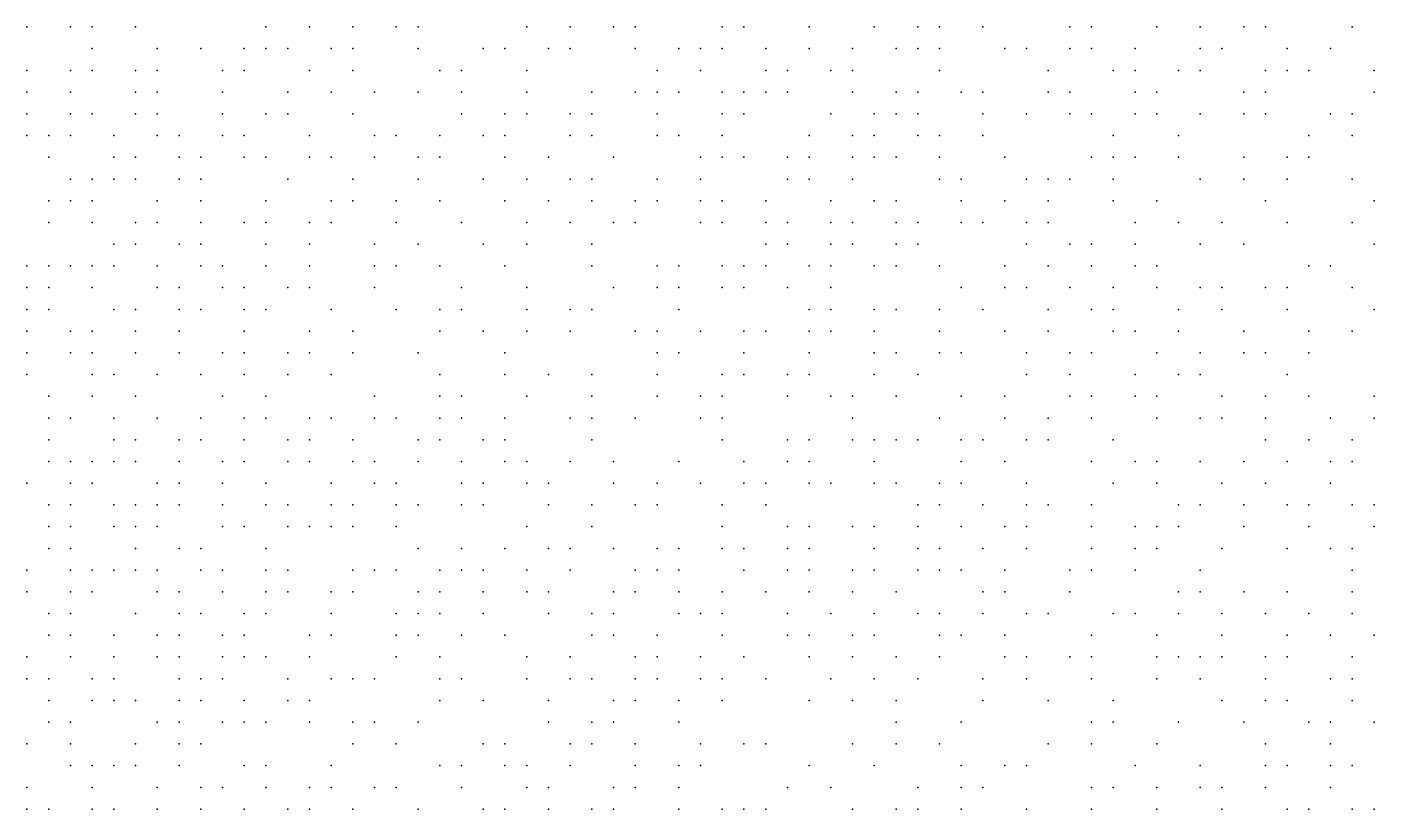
# Model space of a CAD drawing. Extents: x 429 to 793, y 817 to 1241.
# Drawn here: x 656.4 to 701.66, y 1161.17 to 1187.45 of the extents above; entities that cross this region are included whole.
import ezdxf

# ---------------------------------------------------------------- set-up
doc = ezdxf.new("R2010")
doc.units = 0

msp = doc.modelspace()

# ---------------------------------------------------------------- linework, layer by layer
for p in [(656.4, 1187.45, 247.781), (657.86, 1187.45, 247.343), (658.59, 1187.45, 246.959), (660.05, 1187.45, 246.715), (664.43, 1187.45, 245.419), (665.89, 1187.45, 244.944), (667.35, 1187.45, 244.356), (668.81, 1187.45, 244.073), (669.54, 1187.45, 243.761), (673.19, 1187.45, 242.385), (674.65, 1187.45, 241.905), (676.11, 1187.45, 241.288), (676.84, 1187.45, 240.736), (679.76, 1187.45, 239.824), (680.49, 1187.45, 239.282), (682.68, 1187.45, 238.03), (684.87, 1187.45, 237.313), (686.33, 1187.45, 236.38), (687.06, 1187.45, 235.935), (688.52, 1187.45, 235.49), (691.44, 1187.45, 233.466), (692.17, 1187.45, 233.006), (694.36, 1187.45, 232.059), (695.82, 1187.45, 231.103), (697.28, 1187.45, 230.143), (698.01, 1187.45, 229.469), (700.93, 1187.45, 227.84), (658.59, 1186.72, 247.216), (660.78, 1186.72, 246.47), (662.24, 1186.72, 246.205), (663.7, 1186.72, 245.744), (664.43, 1186.72, 245.564), (665.16, 1186.72, 245.237), (666.62, 1186.72, 244.941), (667.35, 1186.72, 244.51), (669.54, 1186.72, 243.912), (671.73, 1186.72, 243.103), (672.46, 1186.72, 242.866), (673.92, 1186.72, 242.239), (674.65, 1186.72, 241.824), (676.84, 1186.72, 241.126), (678.3, 1186.72, 240.382), (679.03, 1186.72, 240.103), (679.76, 1186.72, 239.655), (681.22, 1186.72, 238.945), (682.68, 1186.72, 238.24), (684.14, 1186.72, 237.624), (685.6, 1186.72, 236.907), (686.33, 1186.72, 236.596), (687.06, 1186.72, 236.187), (689.25, 1186.72, 235.045), (689.98, 1186.72, 234.6), (691.44, 1186.72, 233.68), (692.17, 1186.72, 233.449), (693.63, 1186.72, 232.272), (695.82, 1186.72, 230.957), (696.55, 1186.72, 230.59), (698.74, 1186.72, 229.084), (700.2, 1186.72, 228.066), (656.4, 1185.99, 247.965), (657.86, 1185.99, 247.473), (658.59, 1185.99, 247.346), (660.05, 1185.99, 246.852), (660.78, 1185.99, 246.607), (662.97, 1185.99, 246.077), (663.7, 1185.99, 245.889), (665.89, 1185.99, 245.234), (667.35, 1185.99, 244.662), (670.27, 1185.99, 243.752), (671, 1185.99, 243.339), (673.19, 1185.99, 242.573), (677.57, 1185.99, 240.865), (679.03, 1185.99, 240.307), (681.22, 1185.99, 239.149), (681.95, 1185.99, 238.84), (683.41, 1185.99, 238.045), (684.14, 1185.99, 237.84), (687.06, 1185.99, 236.403), (690.71, 1185.99, 234.137), (692.9, 1185.99, 232.986), (693.63, 1185.99, 232.546), (695.09, 1185.99, 231.785), (695.82, 1185.99, 231.298), (698.01, 1185.99, 229.81), (698.74, 1185.99, 229.31), (699.47, 1185.99, 228.81), (701.66, 1185.99, 227.032), (656.4, 1185.26, 247.886), (657.86, 1185.26, 247.603), (660.05, 1185.26, 246.988), (660.78, 1185.26, 246.743), (662.97, 1185.26, 246.213), (665.16, 1185.26, 245.527), (666.62, 1185.26, 245.098), (668.08, 1185.26, 244.528), (669.54, 1185.26, 244.216), (671, 1185.26, 243.527), (673.19, 1185.26, 242.761), (675.38, 1185.26, 241.684), (676.84, 1185.26, 241.324), (677.57, 1185.26, 240.964), (678.3, 1185.26, 240.79), (679.76, 1185.26, 240.063), (680.49, 1185.26, 239.69), (681.22, 1185.26, 239.44), (681.95, 1185.26, 239.05), (684.14, 1185.26, 237.745), (685.6, 1185.26, 237.123), (686.33, 1185.26, 236.812), (687.79, 1185.26, 236.018), (688.52, 1185.26, 235.826), (690.71, 1185.26, 234.589), (691.44, 1185.26, 234.019), (693.63, 1185.26, 232.772), (694.36, 1185.26, 232.118), (697.28, 1185.26, 230.299), (698.01, 1185.26, 229.927), (701.66, 1185.26, 227.258), (656.4, 1184.53, 248.085), (657.86, 1184.53, 247.615), (658.59, 1184.53, 247.528), (660.05, 1184.53, 247.204), (660.78, 1184.53, 246.88), (662.97, 1184.53, 246.35), (664.43, 1184.53, 245.82), (665.16, 1184.53, 245.535), (667.35, 1184.53, 244.965), (671, 1184.53, 243.591), (672.46, 1184.53, 243.096), (673.19, 1184.53, 242.895), (674.65, 1184.53, 242.219), (675.38, 1184.53, 241.882), (677.57, 1184.53, 241.162), (679.76, 1184.53, 240.04), (680.49, 1184.53, 239.894), (683.41, 1184.53, 238.255), (684.87, 1184.53, 237.65), (685.6, 1184.53, 237.339), (686.33, 1184.53, 237.028), (688.52, 1184.53, 235.704), (689.98, 1184.53, 234.811), (691.44, 1184.53, 234.245), (692.17, 1184.53, 233.556), (693.63, 1184.53, 232.998), (694.36, 1184.53, 232.344), (695.82, 1184.53, 231.27), (697.28, 1184.53, 230.775), (698.01, 1184.53, 230.161), (700.2, 1184.53, 228.815), (700.93, 1184.53, 228.123), (656.4, 1183.8, 248.103), (657.13, 1183.8, 248.005), (657.86, 1183.8, 247.851), (659.32, 1183.8, 247.519), (660.78, 1183.8, 247.033), (661.51, 1183.8, 246.904), (662.97, 1183.8, 246.362), (663.7, 1183.8, 246.232), (665.89, 1183.8, 245.36), (668.08, 1183.8, 244.68), (668.81, 1183.8, 244.559), (670.27, 1183.8, 244.055), (671.73, 1183.8, 243.43), (672.46, 1183.8, 243.092), (674.65, 1183.8, 242.417), (675.38, 1183.8, 242.08), (677.57, 1183.8, 241.36), (678.3, 1183.8, 241), (679.76, 1183.8, 240.267), (682.68, 1183.8, 238.87), (684.14, 1183.8, 238.06), (684.87, 1183.8, 237.655), (686.33, 1183.8, 237.244), (687.06, 1183.8, 236.801), (688.52, 1183.8, 235.926), (692.9, 1183.8, 233.438), (695.09, 1183.8, 231.982), (699.47, 1183.8, 229.278), (700.93, 1183.8, 228.357), (657.13, 1183.07, 248.15), (659.32, 1183.07, 247.51), (660.05, 1183.07, 247.349), (661.51, 1183.07, 247.057), (662.24, 1183.07, 246.645), (663.7, 1183.07, 246.386), (664.43, 1183.07, 246.143), (665.89, 1183.07, 245.562), (666.62, 1183.07, 245.342), (668.08, 1183.07, 244.882), (669.54, 1183.07, 244.317), (670.27, 1183.07, 244.197), (672.46, 1183.07, 243.387), (673.92, 1183.07, 242.864), (676.11, 1183.07, 241.937), (679.03, 1183.07, 240.64), (679.76, 1183.07, 240.25), (680.49, 1183.07, 239.975), (681.95, 1183.07, 239.47), (682.68, 1183.07, 239.08), (684.14, 1183.07, 238.27), (684.87, 1183.07, 237.865), (685.6, 1183.07, 237.46), (687.06, 1183.07, 237.023), (689.25, 1183.07, 235.488), (692.17, 1183.07, 234.123), (692.9, 1183.07, 233.664), (693.63, 1183.07, 233.178), (695.09, 1183.07, 232.212), (697.28, 1183.07, 230.51), (698.74, 1183.07, 229.884), (699.47, 1183.07, 229.512), (657.86, 1182.34, 248.062), (658.59, 1182.34, 247.834), (659.32, 1182.34, 247.672), (660.05, 1182.34, 247.502), (661.51, 1182.34, 246.928), (662.24, 1182.34, 246.798), (665.16, 1182.34, 245.868), (667.35, 1182.34, 245.323), (669.54, 1182.34, 244.519), (671.73, 1182.34, 243.862), (673.19, 1182.34, 243.343), (674.65, 1182.34, 242.559), (675.38, 1182.34, 242.298), (677.57, 1182.34, 241.506), (679.03, 1182.34, 240.864), (681.95, 1182.34, 239.608), (682.68, 1182.34, 239.31), (684.14, 1182.34, 238.583), (687.06, 1182.34, 237.034), (687.79, 1182.34, 236.703), (689.98, 1182.34, 235.517), (690.71, 1182.34, 234.8), (691.44, 1182.34, 234.345), (692.9, 1182.34, 233.89), (695.82, 1182.34, 231.73), (697.28, 1182.34, 230.74), (698.74, 1182.34, 230.118), (700.93, 1182.34, 228.714), (657.13, 1181.61, 248.44), (657.86, 1181.61, 248.208), (658.59, 1181.61, 247.975), (660.78, 1181.61, 247.493), (662.24, 1181.61, 246.951), (664.43, 1181.61, 246.305), (666.62, 1181.61, 245.746), (667.35, 1181.61, 245.305), (668.81, 1181.61, 244.963), (670.27, 1181.61, 244.399), (672.46, 1181.61, 243.527), (673.92, 1181.61, 243.039), (675.38, 1181.61, 242.516), (676.84, 1181.61, 241.868), (677.57, 1181.61, 241.724), (679.03, 1181.61, 241.088), (679.76, 1181.61, 240.706), (681.22, 1181.61, 239.907), (683.41, 1181.61, 238.979), (684.87, 1181.61, 238.251), (685.6, 1181.61, 237.694), (687.79, 1181.61, 236.939), (689.25, 1181.61, 235.946), (690.71, 1181.61, 235.132), (692.9, 1181.61, 233.767), (694.36, 1181.61, 233.044), (698.01, 1181.61, 230.475), (701.66, 1181.61, 228.199), (657.13, 1180.88, 248.585), (658.59, 1180.88, 248.12), (660.05, 1180.88, 247.655), (660.78, 1180.88, 247.364), (662.24, 1180.88, 246.972), (663.7, 1180.88, 246.719), (664.43, 1180.88, 246.467), (665.89, 1180.88, 245.917), (666.62, 1180.88, 245.727), (668.81, 1180.88, 245.165), (671, 1180.88, 244.373), (673.19, 1180.88, 243.408), (674.65, 1180.88, 242.995), (676.11, 1180.88, 242.229), (676.84, 1180.88, 242.086), (679.03, 1180.88, 241.312), (679.76, 1180.88, 240.93), (681.22, 1180.88, 240.137), (681.95, 1180.88, 239.838), (683.41, 1180.88, 239.209), (684.14, 1180.88, 238.647), (685.6, 1180.88, 237.928), (686.33, 1180.88, 237.493), (687.79, 1180.88, 236.844), (688.52, 1180.88, 236.513), (689.98, 1180.88, 235.561), (690.71, 1180.88, 235.368), (693.63, 1180.88, 233.643), (695.09, 1180.88, 232.559), (696.55, 1180.88, 231.53), (698.74, 1180.88, 230.218), (700.93, 1180.88, 228.686), (659.32, 1180.15, 247.888), (660.05, 1180.15, 247.809), (661.51, 1180.15, 247.386), (662.24, 1180.15, 247.133), (664.43, 1180.15, 246.628), (665.89, 1180.15, 246.078), (668.08, 1180.15, 245.488), (669.54, 1180.15, 244.884), (671.73, 1180.15, 244.294), (673.19, 1180.15, 243.624), (675.38, 1180.15, 242.952), (681.22, 1180.15, 240.367), (681.95, 1180.15, 240.068), (683.41, 1180.15, 239.043), (684.14, 1180.15, 238.962), (685.6, 1180.15, 238.162), (686.33, 1180.15, 237.727), (689.98, 1180.15, 235.797), (691.44, 1180.15, 234.819), (692.17, 1180.15, 234.366), (693.63, 1180.15, 233.52), (695.82, 1180.15, 232.436), (697.28, 1180.15, 231.553), (701.66, 1180.15, 228.541), (656.4, 1179.42, 248.869), (657.13, 1179.42, 248.73), (657.86, 1179.42, 248.506), (658.59, 1179.42, 248.394), (659.32, 1179.42, 248.169), (660.78, 1179.42, 247.8), (662.24, 1179.42, 247.463), (662.97, 1179.42, 247.127), (664.43, 1179.42, 246.79), (665.89, 1179.42, 246.24), (668.08, 1179.42, 245.69), (668.81, 1179.42, 245.395), (670.27, 1179.42, 244.805), (672.46, 1179.42, 244.175), (675.38, 1179.42, 242.809), (677.57, 1179.42, 241.889), (678.3, 1179.42, 241.536), (679.76, 1179.42, 241.154), (680.49, 1179.42, 240.771), (681.22, 1179.42, 240.389), (682.68, 1179.42, 239.834), (683.41, 1179.42, 239.439), (684.87, 1179.42, 238.796), (685.6, 1179.42, 238.396), (687.06, 1179.42, 237.526), (689.25, 1179.42, 236.225), (690.71, 1179.42, 235.509), (692.17, 1179.42, 234.604), (693.63, 1179.42, 233.639), (694.36, 1179.42, 233.397), (699.47, 1179.42, 229.941), (700.2, 1179.42, 229.545), (656.4, 1178.69, 249.014), (657.13, 1178.69, 248.763), (658.59, 1178.69, 248.539), (660.78, 1178.69, 247.8), (661.51, 1178.69, 247.632), (662.97, 1178.69, 247.295), (663.7, 1178.69, 247.127), (665.16, 1178.69, 246.692), (665.89, 1178.69, 246.391), (668.08, 1178.69, 245.675), (671, 1178.69, 244.743), (673.19, 1178.69, 243.84), (676.11, 1178.69, 242.818), (677.57, 1178.69, 242.308), (678.3, 1178.69, 241.76), (679.76, 1178.69, 241.377), (680.49, 1178.69, 240.995), (681.95, 1178.69, 240.23), (683.41, 1178.69, 239.43), (687.79, 1178.69, 237.091), (689.25, 1178.69, 236.654), (689.98, 1178.69, 236.199), (691.44, 1178.69, 235.295), (692.9, 1178.69, 234.359), (694.36, 1178.69, 233.394), (695.82, 1178.69, 232.459), (696.55, 1178.69, 232.244), (698.01, 1178.69, 231.189), (698.74, 1178.69, 230.694), (700.93, 1178.69, 229.4), (656.4, 1177.96, 249.159), (657.13, 1177.96, 248.908), (659.32, 1177.96, 248.314), (660.05, 1177.96, 248.117), (661.51, 1177.96, 247.879), (662.24, 1177.96, 247.632), (663.7, 1177.96, 247.295), (664.43, 1177.96, 246.994), (666.62, 1177.96, 246.293), (668.81, 1177.96, 245.66), (670.27, 1177.96, 245.194), (671, 1177.96, 244.961), (673.19, 1177.96, 244.123), (674.65, 1177.96, 243.398), (675.38, 1177.96, 243.13), (678.3, 1177.96, 241.994), (682.68, 1177.96, 240.163), (683.41, 1177.96, 239.857), (684.87, 1177.96, 239.03), (685.6, 1177.96, 238.63), (687.06, 1177.96, 237.76), (688.52, 1177.96, 236.89), (690.71, 1177.96, 235.985), (692.17, 1177.96, 235.08), (692.9, 1177.96, 234.598), (695.09, 1177.96, 233.273), (696.55, 1177.96, 232.417), (698.74, 1177.96, 230.932), (701.66, 1177.96, 228.872), (656.4, 1177.23, 249.304), (657.86, 1177.23, 248.941), (658.59, 1177.23, 248.571), (660.05, 1177.23, 248.275), (661.51, 1177.23, 248.038), (663.7, 1177.23, 247.463), (665.89, 1177.23, 246.727), (667.35, 1177.23, 246.11), (670.27, 1177.23, 245.412), (671.73, 1177.23, 244.817), (673.19, 1177.23, 244.211), (674.65, 1177.23, 243.626), (676.84, 1177.23, 242.816), (677.57, 1177.23, 242.542), (679.03, 1177.23, 241.842), (680.49, 1177.23, 241.153), (681.22, 1177.23, 241.001), (682.68, 1177.23, 240.097), (683.41, 1177.23, 239.79), (684.87, 1177.23, 239.177), (687.06, 1177.23, 238.09), (689.25, 1177.23, 236.792), (690.71, 1177.23, 236.107), (692.9, 1177.23, 234.874), (693.63, 1177.23, 234.462), (695.09, 1177.23, 233.15), (697.28, 1177.23, 232.16), (699.47, 1177.23, 230.655), (700.93, 1177.23, 229.625), (656.4, 1176.5, 249.31), (657.86, 1176.5, 249.086), (658.59, 1176.5, 248.858), (660.05, 1176.5, 248.433), (661.51, 1176.5, 248.196), (662.97, 1176.5, 247.632), (663.7, 1176.5, 247.463), (665.16, 1176.5, 247.029), (665.89, 1176.5, 246.85), (667.35, 1176.5, 246.32), (669.54, 1176.5, 245.75), (672.46, 1176.5, 244.688), (677.57, 1176.5, 242.502), (678.3, 1176.5, 242.228), (680.49, 1176.5, 241.387), (682.68, 1176.5, 240.307), (684.87, 1176.5, 239.417), (685.6, 1176.5, 239.11), (687.06, 1176.5, 238.33), (687.79, 1176.5, 237.807), (689.98, 1176.5, 236.693), (691.44, 1176.5, 235.666), (692.17, 1176.5, 235.118), (694.36, 1176.5, 234.05), (695.82, 1176.5, 233.022), (697.28, 1176.5, 232.153), (698.01, 1176.5, 231.782), (699.47, 1176.5, 230.72), (656.4, 1175.77, 249.455), (658.59, 1175.77, 249.017), (659.32, 1175.77, 248.804), (660.78, 1175.77, 248.354), (662.24, 1175.77, 248.117), (663.7, 1175.77, 247.632), (665.16, 1175.77, 247.197), (666.62, 1175.77, 246.795), (670.27, 1175.77, 245.63), (672.46, 1175.77, 244.906), (673.92, 1175.77, 244.176), (675.38, 1175.77, 243.509), (677.57, 1175.77, 242.736), (679.76, 1175.77, 241.773), (680.49, 1175.77, 241.318), (681.95, 1175.77, 240.938), (682.68, 1175.77, 240.543), (684.87, 1175.77, 239.657), (686.33, 1175.77, 238.75), (689.98, 1175.77, 236.595), (691.44, 1175.77, 235.91), (693.63, 1175.77, 234.706), (695.09, 1175.77, 233.634), (695.82, 1175.77, 233.139), (698.74, 1175.77, 231.187), (657.13, 1175.04, 249.388), (658.59, 1175.04, 249.175), (660.05, 1175.04, 248.75), (662.97, 1175.04, 247.8), (664.43, 1175.04, 247.499), (668.08, 1175.04, 246.245), (670.27, 1175.04, 245.675), (671, 1175.04, 245.382), (673.19, 1175.04, 244.727), (675.38, 1175.04, 243.737), (677.57, 1175.04, 243.047), (679.03, 1175.04, 242.314), (679.76, 1175.04, 241.934), (681.95, 1175.04, 241.174), (683.41, 1175.04, 240.384), (684.14, 1175.04, 239.989), (685.6, 1175.04, 239.17), (687.79, 1175.04, 238.048), (689.25, 1175.04, 237.166), (691.44, 1175.04, 236.154), (692.17, 1175.04, 235.812), (693.63, 1175.04, 234.846), (694.36, 1175.04, 234.361), (696.55, 1175.04, 232.886), (698.01, 1175.04, 231.896), (699.47, 1175.04, 231.204), (701.66, 1175.04, 229.59), (657.13, 1174.31, 249.613), (657.86, 1174.31, 249.325), (659.32, 1174.31, 249.038), (660.78, 1174.31, 248.637), (662.24, 1174.31, 248.297), (663.7, 1174.31, 247.8), (664.43, 1174.31, 247.623), (665.89, 1174.31, 247.27), (666.62, 1174.31, 247.005), (668.08, 1174.31, 246.602), (668.81, 1174.31, 246.326), (670.27, 1174.31, 245.885), (671, 1174.31, 245.6), (672.46, 1174.31, 244.955), (674.65, 1174.31, 244.31), (675.38, 1174.31, 243.965), (676.84, 1174.31, 243.275), (679.03, 1174.31, 242.55), (679.76, 1174.31, 242.17), (684.14, 1174.31, 239.897), (687.06, 1174.31, 238.723), (689.25, 1174.31, 237.408), (690.71, 1174.31, 236.508), (692.17, 1174.31, 235.85), (694.36, 1174.31, 234.603), (695.82, 1174.31, 233.623), (696.55, 1174.31, 233.128), (698.01, 1174.31, 232.266), (700.2, 1174.31, 230.348), (701.66, 1174.31, 229.302), (657.13, 1173.58, 249.626), (659.32, 1173.58, 249.194), (660.05, 1173.58, 248.907), (661.51, 1173.58, 248.567), (662.24, 1173.58, 248.453), (663.7, 1173.58, 247.967), (665.16, 1173.58, 247.62), (665.89, 1173.58, 247.443), (667.35, 1173.58, 246.913), (669.54, 1173.58, 246.188), (670.27, 1173.58, 246.05), (671.73, 1173.58, 245.57), (672.46, 1173.58, 245.318), (675.38, 1173.58, 244.176), (679.76, 1173.58, 242.285), (681.95, 1173.58, 241.25), (682.68, 1173.58, 241.09), (684.14, 1173.58, 240.225), (684.87, 1173.58, 239.83), (685.6, 1173.58, 239.397), (686.33, 1173.58, 238.965), (687.79, 1173.58, 238.533), (688.52, 1173.58, 238.1), (689.98, 1173.58, 237.2), (690.71, 1173.58, 236.75), (692.9, 1173.58, 235.33), (698.01, 1173.58, 232.138), (699.47, 1173.58, 231.105), (700.93, 1173.58, 230.07), (657.13, 1172.85, 249.696), (657.86, 1172.85, 249.639), (658.59, 1172.85, 249.495), (659.32, 1172.85, 249.351), (660.05, 1172.85, 249.063), (661.51, 1172.85, 248.723), (662.97, 1172.85, 248.34), (663.7, 1172.85, 248.133), (665.16, 1172.85, 247.793), (665.89, 1172.85, 247.44), (667.35, 1172.85, 247.087), (668.08, 1172.85, 246.949), (669.54, 1172.85, 246.361), (671, 1172.85, 245.963), (672.46, 1172.85, 245.288), (673.19, 1172.85, 245.036), (674.65, 1172.85, 244.532), (676.11, 1172.85, 243.775), (678.3, 1172.85, 243.156), (680.49, 1172.85, 242.223), (681.95, 1172.85, 241.48), (682.68, 1172.85, 240.93), (684.87, 1172.85, 240.06), (687.79, 1172.85, 238.659), (689.25, 1172.85, 237.718), (692.17, 1172.85, 236.167), (693.63, 1172.85, 235.083), (694.36, 1172.85, 234.721), (695.82, 1172.85, 233.925), (697.28, 1172.85, 232.875), (698.74, 1172.85, 231.863), (700.2, 1172.85, 231.075), (700.93, 1172.85, 230.31), (656.4, 1172.12, 250.04), (657.86, 1172.12, 249.645), (658.59, 1172.12, 249.651), (660.78, 1172.12, 249.107), (661.51, 1172.12, 248.88), (662.97, 1172.12, 248.523), (664.43, 1172.12, 248.045), (666.62, 1172.12, 247.437), (668.08, 1172.12, 247.122), (668.81, 1172.12, 246.672), (671, 1172.12, 246.145), (671.73, 1172.12, 245.827), (673.19, 1172.12, 245.258), (673.92, 1172.12, 245.006), (676.11, 1172.12, 244.131), (677.57, 1172.12, 243.382), (679.03, 1172.12, 243.007), (680.49, 1172.12, 242.162), (681.22, 1172.12, 241.87), (682.68, 1172.12, 241.32), (683.41, 1172.12, 241), (684.87, 1172.12, 240.29), (685.6, 1172.12, 239.86), (687.06, 1172.12, 238.986), (687.79, 1172.12, 238.564), (689.98, 1172.12, 237.337), (692.9, 1172.12, 236.033), (694.36, 1172.12, 234.949), (696.55, 1172.12, 233.489), (698.01, 1172.12, 232.606), (700.2, 1172.12, 230.916), (657.13, 1171.39, 249.989), (657.86, 1171.39, 249.792), (659.32, 1171.39, 249.52), (660.05, 1171.39, 249.377), (660.78, 1171.39, 249.263), (661.51, 1171.39, 248.912), (662.97, 1171.39, 248.689), (664.43, 1171.39, 248.212), (665.16, 1171.39, 247.957), (666.62, 1171.39, 247.61), (667.35, 1171.39, 247.433), (668.81, 1171.39, 246.872), (669.54, 1171.39, 246.599), (671, 1171.39, 246.327), (671.73, 1171.39, 246.009), (673.92, 1171.39, 245.228), (675.38, 1171.39, 244.487), (676.84, 1171.39, 243.948), (677.57, 1171.39, 243.608), (679.76, 1171.39, 242.858), (681.22, 1171.39, 242.1), (686.33, 1171.39, 239.545), (687.06, 1171.39, 239.218), (688.52, 1171.39, 238.373), (689.98, 1171.39, 237.569), (690.71, 1171.39, 237.213), (692.17, 1171.39, 236.273), (695.09, 1171.39, 234.598), (695.82, 1171.39, 233.935), (697.28, 1171.39, 233.33), (698.74, 1171.39, 232.312), (699.47, 1171.39, 231.681), (700.93, 1171.39, 230.758), (701.66, 1171.39, 230.297), (657.13, 1170.66, 250.136), (657.86, 1170.66, 249.938), (659.32, 1170.66, 249.741), (660.05, 1170.66, 249.533), (660.78, 1170.66, 249.301), (662.97, 1170.66, 248.856), (663.7, 1170.66, 248.633), (665.16, 1170.66, 248.123), (665.89, 1170.66, 247.868), (666.62, 1170.66, 247.783), (667.35, 1170.66, 247.607), (668.81, 1170.66, 247.053), (673.19, 1170.66, 245.48), (675.38, 1170.66, 244.709), (679.76, 1170.66, 242.683), (681.95, 1170.66, 241.94), (682.68, 1170.66, 241.31), (684.14, 1170.66, 240.915), (684.87, 1170.66, 240.52), (686.33, 1170.66, 239.66), (687.79, 1170.66, 239.123), (689.25, 1170.66, 238.414), (689.98, 1170.66, 237.895), (692.17, 1170.66, 236.503), (693.63, 1170.66, 235.767), (694.36, 1170.66, 235.405), (695.09, 1170.66, 234.826), (697.28, 1170.66, 233.555), (699.47, 1170.66, 232.018), (701.66, 1170.66, 230.521), (657.13, 1169.93, 250.283), (657.86, 1169.93, 250.085), (660.05, 1169.93, 249.69), (661.51, 1169.93, 249.245), (662.24, 1169.93, 249.023), (664.43, 1169.93, 248.545), (669.54, 1169.93, 246.781), (671, 1169.93, 246.508), (672.46, 1169.93, 245.873), (673.92, 1169.93, 245.45), (674.65, 1169.93, 245.064), (676.11, 1169.93, 244.514), (677.57, 1169.93, 243.834), (678.3, 1169.93, 243.459), (679.76, 1169.93, 243.084), (680.49, 1169.93, 242.709), (681.95, 1169.93, 242.17), (682.68, 1169.93, 241.54), (684.87, 1169.93, 240.75), (686.33, 1169.93, 239.89), (687.06, 1169.93, 239.46), (688.52, 1169.93, 238.837), (689.98, 1169.93, 238.125), (692.17, 1169.93, 236.733), (693.63, 1169.93, 235.758), (694.36, 1169.93, 235.272), (696.55, 1169.93, 233.781), (698.74, 1169.93, 232.764), (700.2, 1169.93, 231.364), (700.93, 1169.93, 230.745), (656.4, 1169.2, 250.615), (657.86, 1169.2, 250.199), (658.59, 1169.2, 250.106), (659.32, 1169.2, 249.919), (660.05, 1169.2, 249.835), (660.78, 1169.2, 249.543), (662.24, 1169.2, 249.246), (662.97, 1169.2, 248.949), (664.43, 1169.2, 248.551), (665.16, 1169.2, 248.427), (667.35, 1169.2, 247.78), (668.08, 1169.2, 247.507), (668.81, 1169.2, 247.235), (670.27, 1169.2, 246.69), (671, 1169.2, 246.533), (671.73, 1169.2, 246.375), (673.19, 1169.2, 245.738), (674.65, 1169.2, 245.08), (676.84, 1169.2, 244.4), (677.57, 1169.2, 244.06), (678.3, 1169.2, 243.907), (680.49, 1169.2, 242.935), (681.95, 1169.2, 242.165), (682.68, 1169.2, 241.77), (684.14, 1169.2, 241.279), (684.87, 1169.2, 240.98), (686.33, 1169.2, 240.12), (687.06, 1169.2, 239.69), (687.79, 1169.2, 239.26), (689.25, 1169.2, 238.355), (691.44, 1169.2, 237.45), (692.17, 1169.2, 236.962), (693.63, 1169.2, 235.988), (695.82, 1169.2, 234.505), (700.93, 1169.2, 231.206), (656.4, 1168.47, 250.521), (657.86, 1168.47, 250.334), (658.59, 1168.47, 250.147), (660.78, 1168.47, 249.693), (661.51, 1168.47, 249.544), (662.97, 1168.47, 249.099), (664.43, 1168.47, 248.701), (665.16, 1168.47, 248.577), (666.62, 1168.47, 248.054), (667.35, 1168.47, 247.767), (669.54, 1168.47, 247.222), (670.27, 1168.47, 247.04), (671.73, 1168.47, 246.544), (673.19, 1168.47, 245.903), (673.92, 1168.47, 245.628), (676.11, 1168.47, 244.847), (676.84, 1168.47, 244.536), (678.3, 1168.47, 243.754), (679.76, 1168.47, 243.447), (681.22, 1168.47, 242.776), (682.68, 1168.47, 241.878), (684.14, 1168.47, 241.196), (685.6, 1168.47, 240.612), (688.52, 1168.47, 239.14), (689.25, 1168.47, 238.802), (691.44, 1168.47, 237.668), (695.09, 1168.47, 235.348), (695.82, 1168.47, 234.613), (697.28, 1168.47, 233.878), (698.74, 1168.47, 233.039), (700.93, 1168.47, 231.43), (657.13, 1167.74, 250.563), (657.86, 1167.74, 250.469), (660.05, 1167.74, 249.98), (661.51, 1167.74, 249.694), (662.24, 1167.74, 249.397), (663.7, 1167.74, 249.1), (664.43, 1167.74, 248.851), (666.62, 1167.74, 248.103), (668.81, 1167.74, 247.572), (669.54, 1167.74, 247.39), (670.27, 1167.74, 247.027), (671.73, 1167.74, 246.712), (673.92, 1167.74, 245.836), (675.38, 1167.74, 245.323), (676.11, 1167.74, 244.799), (678.3, 1167.74, 244.121), (679.03, 1167.74, 243.815), (679.76, 1167.74, 243.294), (681.95, 1167.74, 242.393), (683.41, 1167.74, 241.795), (684.87, 1167.74, 241.012), (686.33, 1167.74, 240.244), (687.06, 1167.74, 240.06), (688.52, 1167.74, 239.02), (689.98, 1167.74, 238.344), (690.71, 1167.74, 238.006), (692.9, 1167.74, 236.585), (693.63, 1167.74, 236.369), (695.09, 1167.74, 235.197), (696.55, 1167.74, 234.461), (698.01, 1167.74, 233.491), (699.47, 1167.74, 232.568), (700.93, 1167.74, 231.224), (657.13, 1167.01, 250.698), (657.86, 1167.01, 250.604), (659.32, 1167.01, 250.125), (660.78, 1167.01, 249.91), (661.51, 1167.01, 249.696), (662.97, 1167.01, 249.399), (663.7, 1167.01, 249.126), (665.89, 1167.01, 248.503), (666.62, 1167.01, 248.265), (668.81, 1167.01, 247.74), (669.54, 1167.01, 247.377), (671, 1167.01, 247.038), (672.46, 1167.01, 246.397), (675.38, 1167.01, 245.275), (676.11, 1167.01, 245.013), (677.57, 1167.01, 244.488), (679.76, 1167.01, 243.661), (681.95, 1167.01, 242.597), (682.68, 1167.01, 242.31), (684.14, 1167.01, 241.412), (684.87, 1167.01, 241.228), (687.06, 1167.01, 240.122), (687.79, 1167.01, 239.692), (689.25, 1167.01, 238.9), (692.17, 1167.01, 237.453), (694.36, 1167.01, 235.94), (696.55, 1167.01, 234.677), (698.74, 1167.01, 233.02), (700.2, 1167.01, 231.866), (701.66, 1167.01, 231.018), (656.4, 1166.28, 250.926), (657.86, 1166.28, 250.635), (659.32, 1166.28, 250.27), (660.78, 1166.28, 250.055), (661.51, 1166.28, 249.84), (662.97, 1166.28, 249.549), (663.7, 1166.28, 249.276), (664.43, 1166.28, 249.151), (665.89, 1166.28, 248.664), (668.81, 1166.28, 247.902), (670.27, 1166.28, 247.363), (673.19, 1166.28, 246.354), (674.65, 1166.28, 245.712), (676.84, 1166.28, 244.964), (677.57, 1166.28, 244.702), (679.03, 1166.28, 244.029), (680.49, 1166.28, 243.208), (682.68, 1166.28, 242.418), (684.14, 1166.28, 241.628), (685.6, 1166.28, 240.86), (687.06, 1166.28, 240.338), (689.25, 1166.28, 239.008), (689.98, 1166.28, 238.78), (691.44, 1166.28, 237.888), (692.17, 1166.28, 237.237), (694.36, 1166.28, 236.16), (695.09, 1166.28, 235.658), (695.82, 1166.28, 235.155), (696.55, 1166.28, 234.893), (698.01, 1166.28, 233.923), (698.74, 1166.28, 233.236), (700.93, 1166.28, 231.554), (656.4, 1165.55, 251.061), (657.13, 1165.55, 250.963), (658.59, 1165.55, 250.597), (659.32, 1165.55, 250.415), (661.51, 1165.55, 249.985), (662.24, 1165.55, 249.77), (662.97, 1165.55, 249.699), (665.16, 1165.55, 249.063), (666.62, 1165.55, 248.588), (667.35, 1165.55, 248.326), (668.08, 1165.55, 248.063), (670.27, 1165.55, 247.532), (671, 1165.55, 247.374), (673.19, 1165.55, 246.562), (674.65, 1165.55, 245.92), (675.38, 1165.55, 245.587), (676.84, 1165.55, 245.178), (677.57, 1165.55, 244.916), (679.03, 1165.55, 244.169), (679.76, 1165.55, 243.797), (681.22, 1165.55, 243.029), (683.41, 1165.55, 242.239), (684.87, 1165.55, 241.66), (686.33, 1165.55, 240.554), (688.52, 1165.55, 239.674), (689.98, 1165.55, 238.774), (692.17, 1165.55, 237.35), (694.36, 1165.55, 236.38), (695.82, 1165.55, 235.375), (698.01, 1165.55, 233.855), (700.2, 1165.55, 232.302), (700.93, 1165.55, 231.772), (657.13, 1164.82, 251.107), (658.59, 1164.82, 250.742), (659.32, 1164.82, 250.68), (660.05, 1164.82, 250.453), (661.51, 1164.82, 250.13), (662.24, 1164.82, 249.915), (663.7, 1164.82, 249.542), (665.16, 1164.82, 249.225), (665.89, 1164.82, 248.988), (670.27, 1164.82, 247.7), (671.73, 1164.82, 247.08), (673.92, 1164.82, 246.46), (676.11, 1164.82, 245.463), (676.84, 1164.82, 245.13), (678.3, 1164.82, 244.758), (679.76, 1164.82, 244.012), (682.68, 1164.82, 242.85), (684.14, 1164.82, 242.06), (685.6, 1164.82, 241.2), (688.52, 1164.82, 239.89), (690.71, 1164.82, 238.54), (692.9, 1164.82, 237.085), (696.55, 1164.82, 235.092), (698.01, 1164.82, 234.073), (698.74, 1164.82, 233.555), (700.93, 1164.82, 231.99), (657.13, 1164.09, 251.162), (657.86, 1164.09, 250.921), (660.78, 1164.09, 250.347), (661.51, 1164.09, 250.133), (662.97, 1164.09, 249.82), (663.7, 1164.09, 249.667), (664.43, 1164.09, 249.508), (665.89, 1164.09, 249.033), (667.35, 1164.09, 248.618), (668.08, 1164.09, 248.354), (669.54, 1164.09, 247.957), (673.92, 1164.09, 246.289), (675.38, 1164.09, 245.947), (676.11, 1164.09, 245.605), (678.3, 1164.09, 244.744), (685.6, 1164.09, 241.285), (687.79, 1164.09, 240.131), (692.17, 1164.09, 237.659), (692.9, 1164.09, 237.306), (695.09, 1164.09, 236.127), (697.28, 1164.09, 234.774), (699.47, 1164.09, 233.272), (700.2, 1164.09, 232.706), (701.66, 1164.09, 231.771), (656.4, 1163.36, 251.333), (657.86, 1163.36, 251.035), (660.05, 1163.36, 250.567), (661.51, 1163.36, 250.247), (662.24, 1163.36, 250.14), (667.35, 1163.36, 248.743), (668.81, 1163.36, 248.346), (671.73, 1163.36, 247.213), (672.46, 1163.36, 247.007), (674.65, 1163.36, 246.251), (675.38, 1163.36, 246.08), (676.84, 1163.36, 245.267), (679.03, 1163.36, 244.634), (680.49, 1163.36, 243.806), (681.22, 1163.36, 243.628), (684.14, 1163.36, 242.23), (685.6, 1163.36, 241.455), (687.06, 1163.36, 240.51), (690.71, 1163.36, 238.714), (692.17, 1163.36, 237.837), (694.36, 1163.36, 236.542), (698.01, 1163.36, 234.21), (700.2, 1163.36, 232.456), (657.86, 1162.63, 251.148), (658.59, 1162.63, 251.028), (659.32, 1162.63, 250.787), (660.05, 1162.63, 250.68), (661.51, 1162.63, 250.36), (663.7, 1162.63, 249.71), (664.43, 1162.63, 249.633), (666.62, 1162.63, 249), (670.27, 1162.63, 247.947), (671, 1162.63, 247.652), (672.46, 1162.63, 247.14), (673.19, 1162.63, 246.933), (674.65, 1162.63, 246.385), (676.84, 1162.63, 245.403), (678.3, 1162.63, 244.91), (679.03, 1162.63, 244.524), (682.68, 1162.63, 242.79), (684.87, 1162.63, 241.97), (687.79, 1162.63, 240.471), (689.25, 1162.63, 239.676), (689.98, 1162.63, 239.333), (693.63, 1162.63, 236.956), (695.82, 1162.63, 235.833), (698.01, 1162.63, 234.443), (698.74, 1162.63, 234.02), (700.2, 1162.63, 232.892), (700.93, 1162.63, 232.393), (656.4, 1161.9, 251.443), (658.59, 1161.9, 251.141), (660.78, 1161.9, 250.58), (662.24, 1161.9, 250.265), (662.97, 1161.9, 250.06), (664.43, 1161.9, 249.6), (665.89, 1161.9, 249.283), (666.62, 1161.9, 249.125), (668.08, 1161.9, 248.729), (668.81, 1161.9, 248.335), (671, 1161.9, 247.775), (673.19, 1161.9, 246.86), (673.92, 1161.9, 246.689), (676.11, 1161.9, 245.868), (676.84, 1161.9, 245.54), (678.3, 1161.9, 244.8), (681.95, 1161.9, 243.437), (683.41, 1161.9, 242.57), (686.33, 1161.9, 241.165), (687.79, 1161.9, 240.641), (688.52, 1161.9, 240.054), (692.17, 1161.9, 238.102), (692.9, 1161.9, 237.487), (694.36, 1161.9, 236.898), (695.82, 1161.9, 235.637), (696.55, 1161.9, 235.142), (698.01, 1161.9, 234.112), (700.2, 1161.9, 233.078), (656.4, 1161.17, 251.552), (657.13, 1161.17, 251.375), (658.59, 1161.17, 251.134), (659.32, 1161.17, 251.013), (660.78, 1161.17, 250.59), (662.24, 1161.17, 250.385), (663.7, 1161.17, 249.95), (665.16, 1161.17, 249.567), (665.89, 1161.17, 249.408), (667.35, 1161.17, 248.986), (669.54, 1161.17, 248.193), (671.73, 1161.17, 247.603), (672.46, 1161.17, 247.407), (673.92, 1161.17, 246.822), (675.38, 1161.17, 246.332), (676.11, 1161.17, 246.004), (678.3, 1161.17, 244.937), (679.76, 1161.17, 244.414), (680.49, 1161.17, 243.96), (681.22, 1161.17, 243.781), (684.14, 1161.17, 242.31), (685.6, 1161.17, 241.48), (686.33, 1161.17, 241.45), (687.79, 1161.17, 240.571), (689.98, 1161.17, 239.236), (692.17, 1161.17, 238.276), (694.36, 1161.17, 236.811), (696.55, 1161.17, 235.326), (698.74, 1161.17, 233.781), (699.47, 1161.17, 233.64), (700.93, 1161.17, 232.735), (701.66, 1161.17, 232.21)]:
    msp.add_point(p)

doc.saveas('drawing.dxf')
